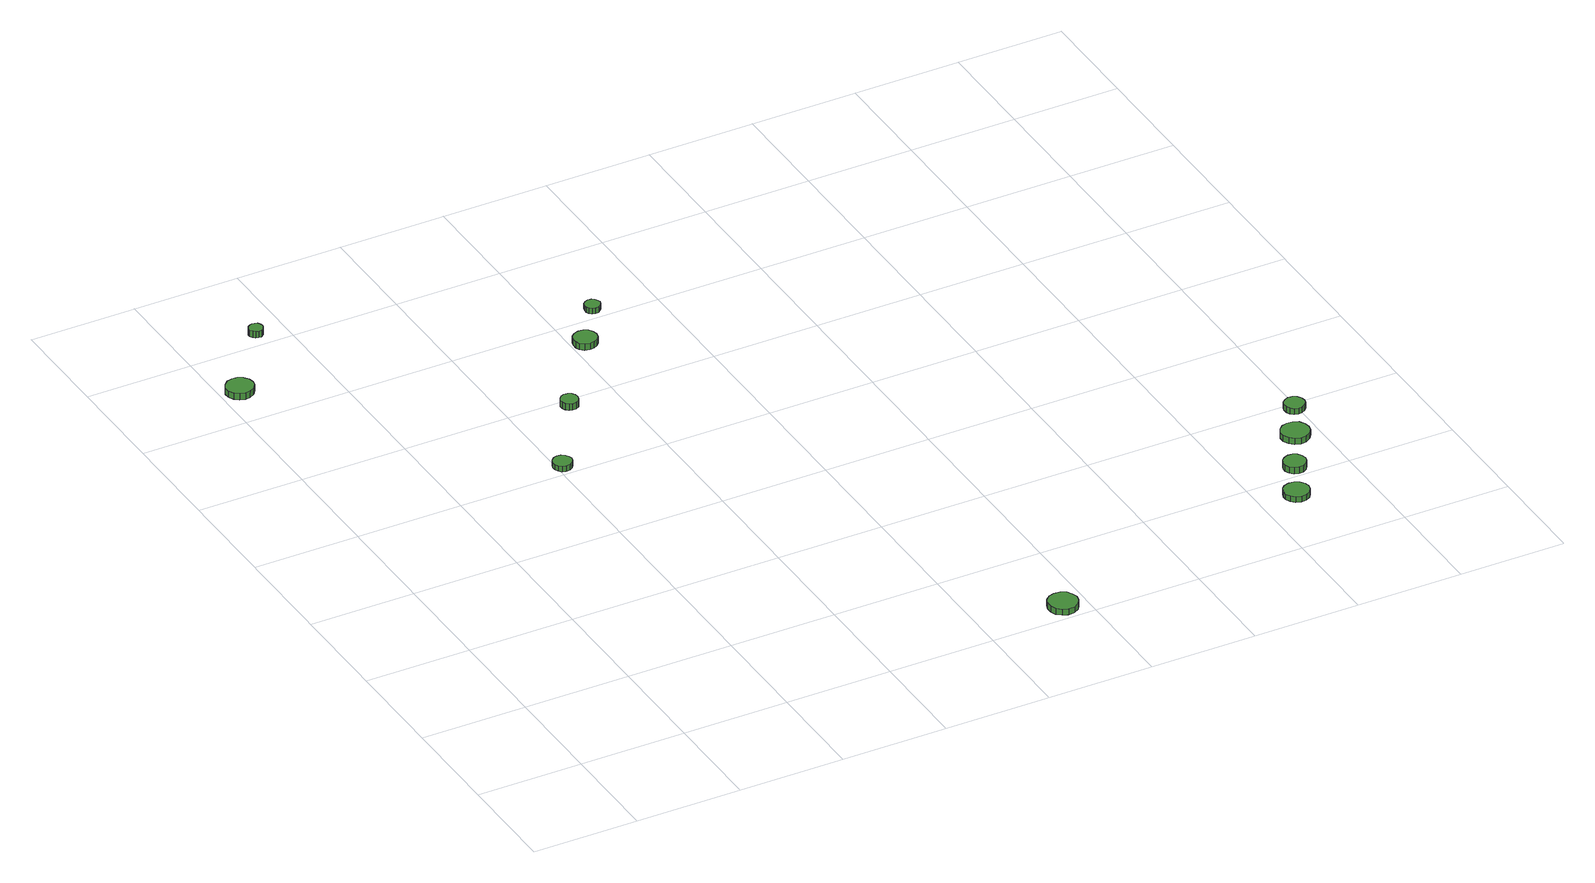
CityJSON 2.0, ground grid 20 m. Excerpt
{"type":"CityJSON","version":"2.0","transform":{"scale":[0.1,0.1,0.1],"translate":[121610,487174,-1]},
"CityObjects":{
"tree1":{"type":"SolitaryVegetationObject","attributes":{"function":"something"},"geometry":[{"type":"MultiSurface","lod":"1","boundaries":[[[0,1,2,3,4,5,6,7,8,9,10,11,12,13,14]],[[15,16,17,18,19,20,21,22,23,24,25,26,27,28,29]],[[0,29,28,1]],[[1,28,27,2]],[[2,27,26,3]],[[3,26,25,4]],[[4,25,24,5]],[[5,24,23,6]],[[6,23,22,7]],[[7,22,21,8]],[[8,21,20,9]],[[9,20,19,10]],[[10,19,18,11]],[[11,18,17,12]],[[12,17,16,13]],[[13,16,15,14]],[[14,15,29,0]]]}]},
"tree2":{"type":"SolitaryVegetationObject","attributes":{"function":"something"},"geometry":[{"type":"MultiSurface","lod":"1","boundaries":[[[30,31,32,33,34,35,36,37,38,39,40,41,42,43,44]],[[45,46,47,48,49,50,51,52,53,54,55,56,57,58,59]],[[30,59,58,31]],[[31,58,57,32]],[[32,57,56,33]],[[33,56,55,34]],[[34,55,54,35]],[[35,54,53,36]],[[36,53,52,37]],[[37,52,51,38]],[[38,51,50,39]],[[39,50,49,40]],[[40,49,48,41]],[[41,48,47,42]],[[42,47,46,43]],[[43,46,45,44]],[[44,45,59,30]]]}]},
"tree3":{"type":"SolitaryVegetationObject","attributes":{"function":"something"},"geometry":[{"type":"MultiSurface","lod":"1","boundaries":[[[60,61,62,63,64,65,66,67,68,69,70,71,72,73,74]],[[75,76,77,78,79,80,81,82,83,84,85,86,87,88,89]],[[60,89,88,61]],[[61,88,87,62]],[[62,87,86,63]],[[63,86,85,64]],[[64,85,84,65]],[[65,84,83,66]],[[66,83,82,67]],[[67,82,81,68]],[[68,81,80,69]],[[69,80,79,70]],[[70,79,78,71]],[[71,78,77,72]],[[72,77,76,73]],[[73,76,75,74]],[[74,75,89,60]]]}]},
"tree4":{"type":"SolitaryVegetationObject","attributes":{"function":"something"},"geometry":[{"type":"MultiSurface","lod":"1","boundaries":[[[90,91,92,93,94,95,96,97,98,99,100,101,102,103,104]],[[105,106,107,108,109,110,111,112,113,114,115,116,117,118,119]],[[90,119,118,91]],[[91,118,117,92]],[[92,117,116,93]],[[93,116,115,94]],[[94,115,114,95]],[[95,114,113,96]],[[96,113,112,97]],[[97,112,111,98]],[[98,111,110,99]],[[99,110,109,100]],[[100,109,108,101]],[[101,108,107,102]],[[102,107,106,103]],[[103,106,105,104]],[[104,105,119,90]]]}]},
"tree5":{"type":"SolitaryVegetationObject","attributes":{"function":"something"},"geometry":[{"type":"MultiSurface","lod":"1","boundaries":[[[120,121,122,123,124,125,126,127,128,129,130,131,132,133,134]],[[135,136,137,138,139,140,141,142,143,144,145,146,147,148,149]],[[120,149,148,121]],[[121,148,147,122]],[[122,147,146,123]],[[123,146,145,124]],[[124,145,144,125]],[[125,144,143,126]],[[126,143,142,127]],[[127,142,141,128]],[[128,141,140,129]],[[129,140,139,130]],[[130,139,138,131]],[[131,138,137,132]],[[132,137,136,133]],[[133,136,135,134]],[[134,135,149,120]]]}]},
"tree6":{"type":"SolitaryVegetationObject","attributes":{"function":"something"},"geometry":[{"type":"MultiSurface","lod":"1","boundaries":[[[150,151,152,153,154,155,156,157,158,159,160,161,162,163,164]],[[165,166,167,168,169,170,171,172,173,174,175,176,177,178,179]],[[150,179,178,151]],[[151,178,177,152]],[[152,177,176,153]],[[153,176,175,154]],[[154,175,174,155]],[[155,174,173,156]],[[156,173,172,157]],[[157,172,171,158]],[[158,171,170,159]],[[159,170,169,160]],[[160,169,168,161]],[[161,168,167,162]],[[162,167,166,163]],[[163,166,165,164]],[[164,165,179,150]]]}]},
"tree7":{"type":"SolitaryVegetationObject","attributes":{"function":"something"},"geometry":[{"type":"MultiSurface","lod":"1","boundaries":[[[180,181,182,183,184,185,186,187,188,189,190,191,192,193,194]],[[195,196,197,198,199,200,201,202,203,204,205,206,207,208,209]],[[180,209,208,181]],[[181,208,207,182]],[[182,207,206,183]],[[183,206,205,184]],[[184,205,204,185]],[[185,204,203,186]],[[186,203,202,187]],[[187,202,201,188]],[[188,201,200,189]],[[189,200,199,190]],[[190,199,198,191]],[[191,198,197,192]],[[192,197,196,193]],[[193,196,195,194]],[[194,195,209,180]]]}]},
"tree8":{"type":"SolitaryVegetationObject","attributes":{"function":"something"},"geometry":[{"type":"MultiSurface","lod":"1","boundaries":[[[210,211,212,213,214,215,216,217,218,219,220,221,222,223,224]],[[225,226,227,228,229,230,231,232,233,234,235,236,237,238,239]],[[210,239,238,211]],[[211,238,237,212]],[[212,237,236,213]],[[213,236,235,214]],[[214,235,234,215]],[[215,234,233,216]],[[216,233,232,217]],[[217,232,231,218]],[[218,231,230,219]],[[219,230,229,220]],[[220,229,228,221]],[[221,228,227,222]],[[222,227,226,223]],[[223,226,225,224]],[[224,225,239,210]]]}]},
"tree9":{"type":"SolitaryVegetationObject","attributes":{"function":"something"},"geometry":[{"type":"MultiSurface","lod":"1","boundaries":[[[240,241,242,243,244,245,246,247,248,249,250,251,252,253,254]],[[255,256,257,258,259,260,261,262,263,264,265,266,267,268,269]],[[240,269,268,241]],[[241,268,267,242]],[[242,267,266,243]],[[243,266,265,244]],[[244,265,264,245]],[[245,264,263,246]],[[246,263,262,247]],[[247,262,261,248]],[[248,261,260,249]],[[249,260,259,250]],[[250,259,258,251]],[[251,258,257,252]],[[252,257,256,253]],[[253,256,255,254]],[[254,255,269,240]]]}]},
"tree10":{"type":"SolitaryVegetationObject","attributes":{"function":"something"},"geometry":[{"type":"MultiSurface","lod":"1","boundaries":[[[270,271,272,273,274,275,276,277,278,279,280,281,282,283,284]],[[285,286,287,288,289,290,291,292,293,294,295,296,297,298,299]],[[270,299,298,271]],[[271,298,297,272]],[[272,297,296,273]],[[273,296,295,274]],[[274,295,294,275]],[[275,294,293,276]],[[276,293,292,277]],[[277,292,291,278]],[[278,291,290,279]],[[279,290,289,280]],[[280,289,288,281]],[[281,288,287,282]],[[282,287,286,283]],[[283,286,285,284]],[[284,285,299,270]]]}]},
"tree11":{"type":"SolitaryVegetationObject","attributes":{"function":"something"},"geometry":[{"type":"MultiSurface","lod":"1","boundaries":[[[300,301,302,303,304,305,306,307,308,309,310,311,312,313,314]],[[315,316,317,318,319,320,321,322,323,324,325,326,327,328,329]],[[300,329,328,301]],[[301,328,327,302]],[[302,327,326,303]],[[303,326,325,304]],[[304,325,324,305]],[[305,324,323,306]],[[306,323,322,307]],[[307,322,321,308]],[[308,321,320,309]],[[309,320,319,310]],[[310,319,318,311]],[[311,318,317,312]],[[312,317,316,313]],[[313,316,315,314]],[[314,315,329,300]]]}]}
},
"vertices":[
[57,1280,24],[55,1290,24],[48,1299,24],[39,1304,24],[29,1305,24],[19,1302,24],[11,1295,24],[6,1285,24],[6,1275,24],[11,1265,24],[19,1258,24],[29,1255,24],[39,1256,24],[48,1261,24],[55,1270,24],[55,1270,11],[48,1261,11],[39,1256,11],[29,1255,11],[19,1258,11],[11,1265,11],[6,1275,11],[6,1285,11],[11,1295,11],[19,1302,11],[29,1305,11],[39,1304,11],[48,1299,11],[55,1290,11],[57,1280,11],
[154,1425,24],[153,1430,24],[150,1435,24],[145,1437,24],[140,1438,24],[135,1436,24],[131,1433,24],[128,1428,24],[128,1422,24],[131,1417,24],[135,1414,24],[140,1412,24],[145,1412,24],[150,1415,24],[153,1420,24],[153,1420,11],[150,1415,11],[145,1412,11],[140,1412,11],[135,1414,11],[131,1417,11],[128,1422,11],[128,1428,11],[131,1433,11],[135,1436,11],[140,1438,11],[145,1437,11],[150,1435,11],[153,1430,11],[154,1425,11],
[428,822,17],[426,829,17],[422,835,17],[416,839,17],[408,840,17],[401,838,17],[396,833,17],[393,826,17],[393,819,17],[396,812,17],[401,807,17],[408,805,17],[416,805,17],[422,809,17],[426,815,17],[426,815,6],[422,809,6],[416,805,6],[408,805,6],[401,807,6],[396,812,6],[393,819,6],[393,826,6],[396,833,6],[401,838,6],[408,840,6],[416,839,6],[422,835,6],[426,829,6],[428,822,6],
[524,978,22],[523,985,22],[519,991,22],[513,994,22],[506,995,22],[500,993,22],[495,988,22],[492,982,22],[492,975,22],[495,969,22],[500,964,22],[506,962,22],[513,963,22],[519,966,22],[523,972,22],[523,972,9],[519,966,9],[513,963,9],[506,962,9],[500,964,9],[495,969,9],[492,975,9],[492,982,9],[495,988,9],[500,993,9],[506,995,9],[513,994,9],[519,991,9],[523,985,9],[524,978,9],
[644,1132,23],[642,1141,23],[637,1149,23],[629,1153,23],[620,1154,23],[611,1151,23],[604,1145,23],[601,1137,23],[601,1128,23],[604,1120,23],[611,1113,23],[620,1111,23],[629,1112,23],[637,1116,23],[642,1123,23],[642,1123,10],[637,1116,10],[629,1112,10],[620,1111,10],[611,1113,10],[604,1120,10],[601,1128,10],[601,1137,10],[604,1145,10],[611,1151,10],[620,1154,10],[629,1153,10],[637,1149,10],[642,1141,10],[644,1132,10],
[983,36,16],[980,47,16],[974,57,16],[964,62,16],[952,63,16],[942,60,16],[933,52,16],[929,42,16],[929,31,16],[933,20,16],[942,13,16],[952,9,16],[964,10,16],[974,16,16],[980,25,16],[980,25,4],[974,16,4],[964,10,4],[952,9,4],[942,13,4],[933,20,4],[929,31,4],[929,42,4],[933,52,4],[942,60,4],[952,63,4],[964,62,4],[974,57,4],[980,47,4],[983,36,4],
[701,1224,17],[699,1230,17],[696,1235,17],[691,1238,17],[685,1239,17],[679,1237,17],[674,1233,17],[672,1227,17],[672,1221,17],[674,1216,17],[679,1212,17],[685,1210,17],[691,1211,17],[696,1214,17],[699,1218,17],[699,1218,6],[696,1214,6],[691,1211,6],[685,1210,6],[679,1212,6],[674,1216,6],[672,1221,6],[672,1227,6],[674,1233,6],[679,1237,6],[685,1239,6],[691,1238,6],[696,1235,6],[699,1230,6],[701,1224,6],
[1494,149,16],[1492,158,16],[1486,166,16],[1478,171,16],[1468,172,16],[1458,169,16],[1451,163,16],[1447,154,16],[1447,144,16],[1451,135,16],[1458,128,16],[1468,125,16],[1478,126,16],[1486,131,16],[1492,139,16],[1492,139,5],[1486,131,5],[1478,126,5],[1468,125,5],[1458,128,5],[1451,135,5],[1447,144,5],[1447,154,5],[1451,163,5],[1458,169,5],[1468,172,5],[1478,171,5],[1486,166,5],[1492,158,5],[1494,149,5],
[1529,225,18],[1527,234,18],[1522,241,18],[1515,245,18],[1506,246,18],[1498,243,18],[1491,237,18],[1488,229,18],[1488,221,18],[1491,213,18],[1498,207,18],[1506,204,18],[1515,205,18],[1522,210,18],[1527,217,18],[1527,217,5],[1522,210,5],[1515,205,5],[1506,204,5],[1498,207,5],[1491,213,5],[1488,221,5],[1488,229,5],[1491,237,5],[1498,243,5],[1506,246,5],[1515,245,5],[1522,241,5],[1527,234,5],[1529,225,5],
[1581,309,17],[1579,320,17],[1573,329,17],[1563,334,17],[1552,335,17],[1542,332,17],[1534,325,17],[1529,315,17],[1529,304,17],[1534,294,17],[1542,287,17],[1552,283,17],[1563,284,17],[1573,290,17],[1579,299,17],[1579,299,5],[1573,290,5],[1563,284,5],[1552,283,5],[1542,287,5],[1534,294,5],[1529,304,5],[1529,315,5],[1534,325,5],[1542,332,5],[1552,335,5],[1563,334,5],[1573,329,5],[1579,320,5],[1581,309,5],
[1613,385,17],[1612,392,17],[1607,399,17],[1600,403,17],[1592,404,17],[1585,401,17],[1579,396,17],[1576,389,17],[1576,381,17],[1579,374,17],[1585,368,17],[1592,366,17],[1600,367,17],[1607,371,17],[1612,377,17],[1612,377,5],[1607,371,5],[1600,367,5],[1592,366,5],[1585,368,5],[1579,374,5],[1576,381,5],[1576,389,5],[1579,396,5],[1585,401,5],[1592,404,5],[1600,403,5],[1607,399,5],[1612,392,5],[1613,385,5]
]}
